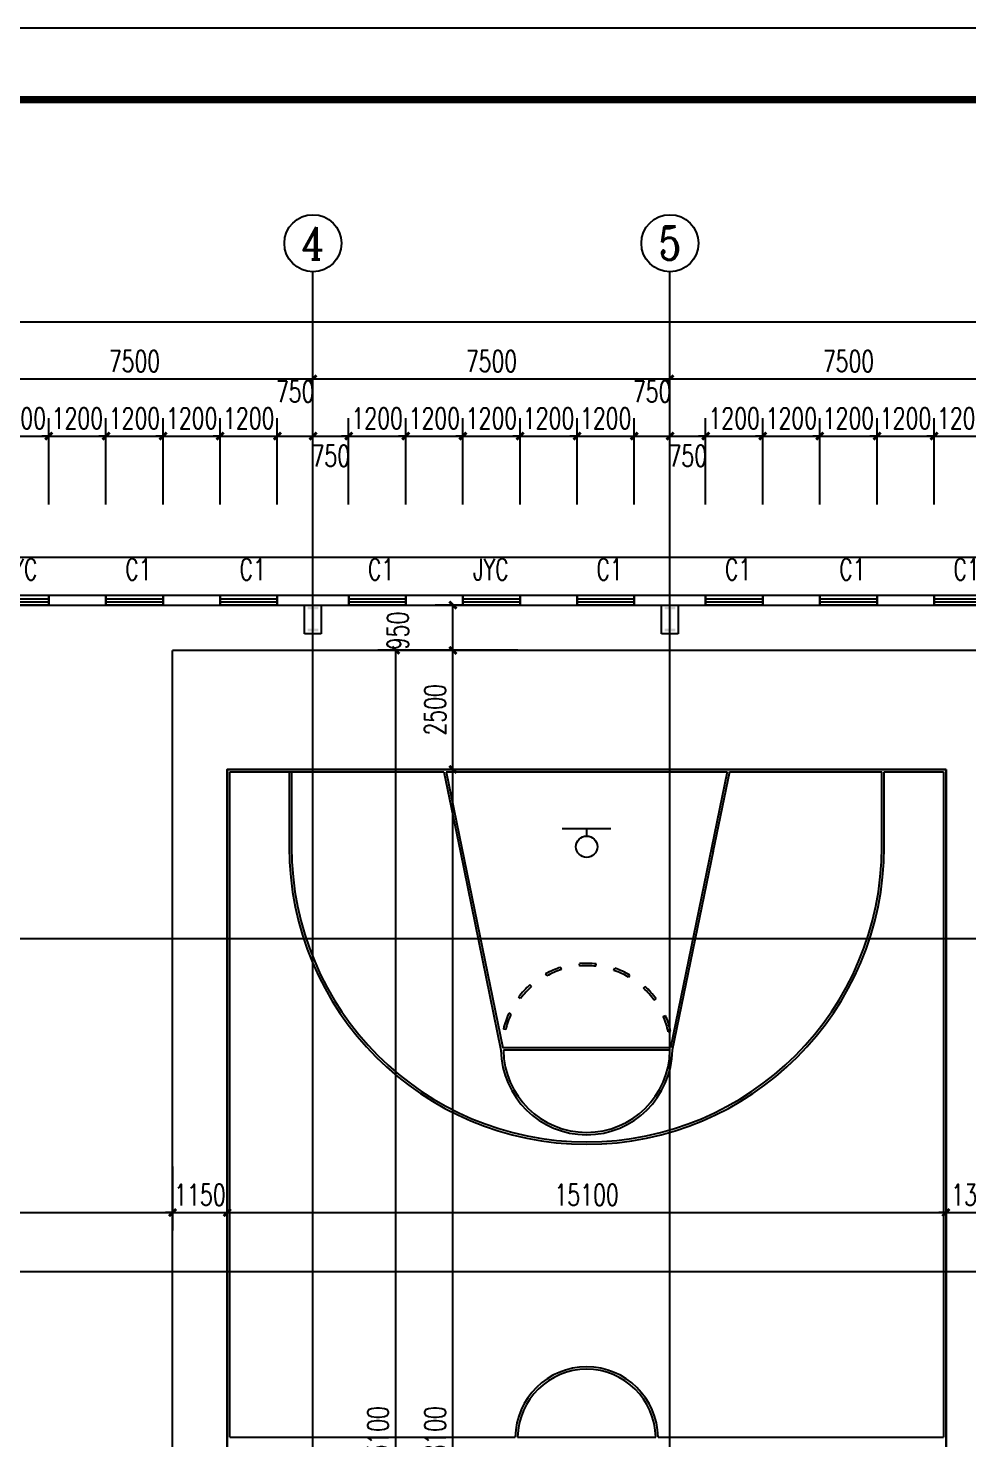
# Model space of a CAD drawing. Extents: x 962303 to 1579583, y -174742 to 224716.
# Drawn here: x 1365241 to 1384980, y 110630 to 140258 of the extents above; entities that cross this region are included whole.
import ezdxf
from ezdxf.enums import TextEntityAlignment as Align

# ---------------------------------------------------------------- set-up
doc = ezdxf.new("R2010")
doc.units = 0
doc.header["$LTSCALE"] = 1000
doc.header["$MEASUREMENT"] = 0
for name, color, linetype in [('AXIS', 3, 'Continuous'), ('AXIS_TEXT', 7, 'Continuous'), ('DOTE', 1, 'Continuous'), ('GROUND', 2, 'Continuous'), ('PUB_DIM', 3, 'Continuous'), ('PUB_TEXT', 7, 'Continuous'), ('PUB_TITLE', 4, 'Continuous'), ('WALL', 5, 'Continuous'), ('WINDOW', 4, 'Continuous'), ('WINDOW_TEXT', 7, 'Continuous')]:
    doc.layers.add(name, color=color, linetype=linetype)
doc.styles.add('_TCH_AXIS', font='COMPLEX', dxfattribs={"bigfont": 'GBCBIG'})
doc.styles.add('_TCH_DIM_T3', font='SIMPLEX', dxfattribs={"width": 0.705882, "bigfont": 'GBCBIG'})
doc.styles.add('_TCH_WINDOW', font='SIMPLEX', dxfattribs={"bigfont": 'GBCBIG'})
doc.styles.add('COMPLEX', font='COMPLEX')
doc.dimstyles.new('_TCH_ARCH&&150', dxfattribs={"dimtxt": 446.25, "dimasz": 150, "dimexe": 375, "dimexo": 450, "dimgap": 150, "dimtad": 1, "dimdec": 0, "dimzin": 0, "dimdsep": 46, "dimtxsty": '_TCH_DIM_T3', "dimblk": 'ARCHTICK', "dimcen": 0.09, "dimclrt": 7, "dimazin": 2, "dimtfac": 1, "dimtdec": 0, "dimtix": 1, "dimtmove": 2, "dimatfit": 3, "dimfxl": 0, "dimtolj": 1, "dimtzin": 0, "dimarcsym": 0})

# ---------------------------------------------------------------- blocks, each defined once
blk = doc.blocks.new('_ArchTick')
at = {"color": 0, "linetype": 'ByBlock', "const_width": 0.4}
blk.add_lwpolyline([(-0.5, -0.5), (0.5, 0.5)], dxfattribs=at)
blk = doc.blocks.new('*D571')
at = {"layer": 'AXIS', "color": 0, "lineweight": -2}
for p, q in [((1364474, 130255), (1364474, 132066)), ((1365674, 130255), (1365674, 132066)), ((1364474, 131691), (1364324, 131691)), ((1364474, 131691), (1365674, 131691)), ((1365674, 131691), (1365824, 131691))]:
    blk.add_line(p, q, dxfattribs=at)
at = {"layer": 'Defpoints', "color": 0}
for p in [(1365674, 131691), (1364474, 129805), (1365674, 129805)]:
    blk.add_point(p, dxfattribs=at)
at = {"layer": 'AXIS', "color": 0, "lineweight": -2, "xscale": 150, "yscale": 150, "zscale": 150}
blk.add_blockref('_ArchTick', (1364474, 131691), dxfattribs=at)
at = {"layer": 'AXIS', "color": 0, "lineweight": -2, "xscale": 150, "yscale": 150, "zscale": 150, "rotation": 180}
blk.add_blockref('_ArchTick', (1365674, 131691), dxfattribs=at)
at = {"layer": 'AXIS', "color": 7, "insert": (1365074, 132064), "char_height": 446.2, "attachment_point": 5, "style": '_TCH_DIM_T3'}
blk.add_mtext('\\A1;1200', dxfattribs=at)
blk = doc.blocks.new('*D572')
at = {"layer": 'AXIS', "color": 0, "lineweight": -2}
for p, q in [((1365674, 130255), (1365674, 132066)), ((1366874, 130255), (1366874, 132066)), ((1365674, 131691), (1365524, 131691)), ((1365674, 131691), (1366874, 131691)), ((1366874, 131691), (1367024, 131691))]:
    blk.add_line(p, q, dxfattribs=at)
at = {"layer": 'Defpoints', "color": 0}
for p in [(1366874, 131691), (1365674, 129805), (1366874, 129805)]:
    blk.add_point(p, dxfattribs=at)
at = {"layer": 'AXIS', "color": 0, "lineweight": -2, "xscale": 150, "yscale": 150, "zscale": 150}
blk.add_blockref('_ArchTick', (1365674, 131691), dxfattribs=at)
at = {"layer": 'AXIS', "color": 0, "lineweight": -2, "xscale": 150, "yscale": 150, "zscale": 150, "rotation": 180}
blk.add_blockref('_ArchTick', (1366874, 131691), dxfattribs=at)
at = {"layer": 'AXIS', "color": 7, "insert": (1366274, 132064), "char_height": 446.2, "attachment_point": 5, "style": '_TCH_DIM_T3'}
blk.add_mtext('\\A1;1200', dxfattribs=at)
blk = doc.blocks.new('*D573')
at = {"layer": 'AXIS', "color": 0, "lineweight": -2}
for p, q in [((1366874, 130255), (1366874, 132066)), ((1368074, 130255), (1368074, 132066)), ((1366874, 131691), (1366724, 131691)), ((1366874, 131691), (1368074, 131691)), ((1368074, 131691), (1368224, 131691))]:
    blk.add_line(p, q, dxfattribs=at)
at = {"layer": 'Defpoints', "color": 0}
for p in [(1368074, 131691), (1366874, 129805), (1368074, 129805)]:
    blk.add_point(p, dxfattribs=at)
at = {"layer": 'AXIS', "color": 0, "lineweight": -2, "xscale": 150, "yscale": 150, "zscale": 150}
blk.add_blockref('_ArchTick', (1366874, 131691), dxfattribs=at)
at = {"layer": 'AXIS', "color": 0, "lineweight": -2, "xscale": 150, "yscale": 150, "zscale": 150, "rotation": 180}
blk.add_blockref('_ArchTick', (1368074, 131691), dxfattribs=at)
at = {"layer": 'AXIS', "color": 7, "insert": (1367474, 132064), "char_height": 446.2, "attachment_point": 5, "style": '_TCH_DIM_T3'}
blk.add_mtext('\\A1;1200', dxfattribs=at)
blk = doc.blocks.new('*D574')
at = {"layer": 'AXIS', "color": 0, "lineweight": -2}
for p, q in [((1368074, 130255), (1368074, 132066)), ((1369274, 130255), (1369274, 132066)), ((1368074, 131691), (1367924, 131691)), ((1368074, 131691), (1369274, 131691)), ((1369274, 131691), (1369424, 131691))]:
    blk.add_line(p, q, dxfattribs=at)
at = {"layer": 'Defpoints', "color": 0}
for p in [(1369274, 131691), (1368074, 129805), (1369274, 129805)]:
    blk.add_point(p, dxfattribs=at)
at = {"layer": 'AXIS', "color": 0, "lineweight": -2, "xscale": 150, "yscale": 150, "zscale": 150}
blk.add_blockref('_ArchTick', (1368074, 131691), dxfattribs=at)
at = {"layer": 'AXIS', "color": 0, "lineweight": -2, "xscale": 150, "yscale": 150, "zscale": 150, "rotation": 180}
blk.add_blockref('_ArchTick', (1369274, 131691), dxfattribs=at)
at = {"layer": 'AXIS', "color": 7, "insert": (1368674, 132064), "char_height": 446.2, "attachment_point": 5, "style": '_TCH_DIM_T3'}
blk.add_mtext('\\A1;1200', dxfattribs=at)
blk = doc.blocks.new('*D575')
at = {"layer": 'AXIS', "color": 0, "lineweight": -2}
for p, q in [((1369274, 130255), (1369274, 132066)), ((1370474, 130255), (1370474, 132066)), ((1369274, 131691), (1369124, 131691)), ((1369274, 131691), (1370474, 131691)), ((1370474, 131691), (1370624, 131691))]:
    blk.add_line(p, q, dxfattribs=at)
at = {"layer": 'Defpoints', "color": 0}
for p in [(1370474, 131691), (1369274, 129805), (1370474, 129805)]:
    blk.add_point(p, dxfattribs=at)
at = {"layer": 'AXIS', "color": 0, "lineweight": -2, "xscale": 150, "yscale": 150, "zscale": 150}
blk.add_blockref('_ArchTick', (1369274, 131691), dxfattribs=at)
at = {"layer": 'AXIS', "color": 0, "lineweight": -2, "xscale": 150, "yscale": 150, "zscale": 150, "rotation": 180}
blk.add_blockref('_ArchTick', (1370474, 131691), dxfattribs=at)
at = {"layer": 'AXIS', "color": 7, "insert": (1369874, 132064), "char_height": 446.2, "attachment_point": 5, "style": '_TCH_DIM_T3'}
blk.add_mtext('\\A1;1200', dxfattribs=at)
blk = doc.blocks.new('*D576')
at = {"layer": 'AXIS', "color": 0, "lineweight": -2}
for p, q in [((1370474, 130255), (1370474, 132066)), ((1371223, 130255), (1371223, 132066)), ((1370474, 131691), (1371223, 131691))]:
    blk.add_line(p, q, dxfattribs=at)
at = {"layer": 'Defpoints', "color": 0}
for p in [(1371223, 131691), (1370474, 129805), (1371223, 129805)]:
    blk.add_point(p, dxfattribs=at)
at = {"layer": 'AXIS', "color": 0, "lineweight": -2, "xscale": 150, "yscale": 150, "zscale": 150, "rotation": 180}
blk.add_blockref('_ArchTick', (1370474, 131691), dxfattribs=at)
at = {"layer": 'AXIS', "color": 0, "lineweight": -2, "xscale": 150, "yscale": 150, "zscale": 150}
blk.add_blockref('_ArchTick', (1371223, 131691), dxfattribs=at)
at = {"layer": 'AXIS', "color": 7, "insert": (1370848, 132628), "char_height": 446.2, "attachment_point": 5, "style": '_TCH_DIM_T3'}
blk.add_mtext('\\A1;750', dxfattribs=at)
blk = doc.blocks.new('*D577')
at = {"layer": 'AXIS', "color": 0, "lineweight": -2}
for p, q in [((1371223, 130255), (1371223, 132066)), ((1371973, 130255), (1371973, 132066)), ((1371223, 131691), (1371973, 131691))]:
    blk.add_line(p, q, dxfattribs=at)
at = {"layer": 'Defpoints', "color": 0}
for p in [(1371973, 131691), (1371223, 129805), (1371973, 129805)]:
    blk.add_point(p, dxfattribs=at)
at = {"layer": 'AXIS', "color": 0, "lineweight": -2, "xscale": 150, "yscale": 150, "zscale": 150, "rotation": 180}
blk.add_blockref('_ArchTick', (1371223, 131691), dxfattribs=at)
at = {"layer": 'AXIS', "color": 0, "lineweight": -2, "xscale": 150, "yscale": 150, "zscale": 150}
blk.add_blockref('_ArchTick', (1371973, 131691), dxfattribs=at)
at = {"layer": 'AXIS', "color": 7, "insert": (1371598, 131278), "char_height": 446.2, "attachment_point": 5, "style": '_TCH_DIM_T3'}
blk.add_mtext('\\A1;750', dxfattribs=at)
blk = doc.blocks.new('*D578')
at = {"layer": 'AXIS', "color": 0, "lineweight": -2}
for p, q in [((1371973, 130255), (1371973, 132066)), ((1373173, 130255), (1373173, 132066)), ((1371973, 131691), (1371823, 131691)), ((1371973, 131691), (1373173, 131691)), ((1373173, 131691), (1373323, 131691))]:
    blk.add_line(p, q, dxfattribs=at)
at = {"layer": 'Defpoints', "color": 0}
for p in [(1373173, 131691), (1371973, 129805), (1373173, 129805)]:
    blk.add_point(p, dxfattribs=at)
at = {"layer": 'AXIS', "color": 0, "lineweight": -2, "xscale": 150, "yscale": 150, "zscale": 150}
blk.add_blockref('_ArchTick', (1371973, 131691), dxfattribs=at)
at = {"layer": 'AXIS', "color": 0, "lineweight": -2, "xscale": 150, "yscale": 150, "zscale": 150, "rotation": 180}
blk.add_blockref('_ArchTick', (1373173, 131691), dxfattribs=at)
at = {"layer": 'AXIS', "color": 7, "insert": (1372573, 132064), "char_height": 446.2, "attachment_point": 5, "style": '_TCH_DIM_T3'}
blk.add_mtext('\\A1;1200', dxfattribs=at)
blk = doc.blocks.new('*D579')
at = {"layer": 'AXIS', "color": 0, "lineweight": -2}
for p, q in [((1373173, 130255), (1373173, 132066)), ((1374373, 130255), (1374373, 132066)), ((1373173, 131691), (1373023, 131691)), ((1373173, 131691), (1374373, 131691)), ((1374373, 131691), (1374523, 131691))]:
    blk.add_line(p, q, dxfattribs=at)
at = {"layer": 'Defpoints', "color": 0}
for p in [(1374373, 131691), (1373173, 129805), (1374373, 129805)]:
    blk.add_point(p, dxfattribs=at)
at = {"layer": 'AXIS', "color": 0, "lineweight": -2, "xscale": 150, "yscale": 150, "zscale": 150}
blk.add_blockref('_ArchTick', (1373173, 131691), dxfattribs=at)
at = {"layer": 'AXIS', "color": 0, "lineweight": -2, "xscale": 150, "yscale": 150, "zscale": 150, "rotation": 180}
blk.add_blockref('_ArchTick', (1374373, 131691), dxfattribs=at)
at = {"layer": 'AXIS', "color": 7, "insert": (1373773, 132064), "char_height": 446.2, "attachment_point": 5, "style": '_TCH_DIM_T3'}
blk.add_mtext('\\A1;1200', dxfattribs=at)
blk = doc.blocks.new('*D580')
at = {"layer": 'AXIS', "color": 0, "lineweight": -2}
for p, q in [((1374373, 130255), (1374373, 132066)), ((1375573, 130255), (1375573, 132066)), ((1374373, 131691), (1374223, 131691)), ((1374373, 131691), (1375573, 131691)), ((1375573, 131691), (1375723, 131691))]:
    blk.add_line(p, q, dxfattribs=at)
at = {"layer": 'Defpoints', "color": 0}
for p in [(1375573, 131691), (1374373, 129805), (1375573, 129805)]:
    blk.add_point(p, dxfattribs=at)
at = {"layer": 'AXIS', "color": 0, "lineweight": -2, "xscale": 150, "yscale": 150, "zscale": 150}
blk.add_blockref('_ArchTick', (1374373, 131691), dxfattribs=at)
at = {"layer": 'AXIS', "color": 0, "lineweight": -2, "xscale": 150, "yscale": 150, "zscale": 150, "rotation": 180}
blk.add_blockref('_ArchTick', (1375573, 131691), dxfattribs=at)
at = {"layer": 'AXIS', "color": 7, "insert": (1374973, 132064), "char_height": 446.2, "attachment_point": 5, "style": '_TCH_DIM_T3'}
blk.add_mtext('\\A1;1200', dxfattribs=at)
blk = doc.blocks.new('*D581')
at = {"layer": 'AXIS', "color": 0, "lineweight": -2}
for p, q in [((1375573, 130255), (1375573, 132066)), ((1376773, 130255), (1376773, 132066)), ((1375573, 131691), (1375423, 131691)), ((1375573, 131691), (1376773, 131691)), ((1376773, 131691), (1376923, 131691))]:
    blk.add_line(p, q, dxfattribs=at)
at = {"layer": 'Defpoints', "color": 0}
for p in [(1376773, 131691), (1375573, 129805), (1376773, 129805)]:
    blk.add_point(p, dxfattribs=at)
at = {"layer": 'AXIS', "color": 0, "lineweight": -2, "xscale": 150, "yscale": 150, "zscale": 150}
blk.add_blockref('_ArchTick', (1375573, 131691), dxfattribs=at)
at = {"layer": 'AXIS', "color": 0, "lineweight": -2, "xscale": 150, "yscale": 150, "zscale": 150, "rotation": 180}
blk.add_blockref('_ArchTick', (1376773, 131691), dxfattribs=at)
at = {"layer": 'AXIS', "color": 7, "insert": (1376173, 132064), "char_height": 446.2, "attachment_point": 5, "style": '_TCH_DIM_T3'}
blk.add_mtext('\\A1;1200', dxfattribs=at)
blk = doc.blocks.new('*D582')
at = {"layer": 'AXIS', "color": 0, "lineweight": -2}
for p, q in [((1376773, 130255), (1376773, 132066)), ((1377973, 130255), (1377973, 132066)), ((1376773, 131691), (1376623, 131691)), ((1376773, 131691), (1377973, 131691)), ((1377973, 131691), (1378123, 131691))]:
    blk.add_line(p, q, dxfattribs=at)
at = {"layer": 'Defpoints', "color": 0}
for p in [(1377973, 131691), (1376773, 129805), (1377973, 129805)]:
    blk.add_point(p, dxfattribs=at)
at = {"layer": 'AXIS', "color": 0, "lineweight": -2, "xscale": 150, "yscale": 150, "zscale": 150}
blk.add_blockref('_ArchTick', (1376773, 131691), dxfattribs=at)
at = {"layer": 'AXIS', "color": 0, "lineweight": -2, "xscale": 150, "yscale": 150, "zscale": 150, "rotation": 180}
blk.add_blockref('_ArchTick', (1377973, 131691), dxfattribs=at)
at = {"layer": 'AXIS', "color": 7, "insert": (1377373, 132064), "char_height": 446.2, "attachment_point": 5, "style": '_TCH_DIM_T3'}
blk.add_mtext('\\A1;1200', dxfattribs=at)
blk = doc.blocks.new('*D583')
at = {"layer": 'AXIS', "color": 0, "lineweight": -2}
for p, q in [((1377973, 130255), (1377973, 132066)), ((1378723, 130255), (1378723, 132066)), ((1377973, 131691), (1378723, 131691))]:
    blk.add_line(p, q, dxfattribs=at)
at = {"layer": 'Defpoints', "color": 0}
for p in [(1378723, 131691), (1377973, 129805), (1378723, 129805)]:
    blk.add_point(p, dxfattribs=at)
at = {"layer": 'AXIS', "color": 0, "lineweight": -2, "xscale": 150, "yscale": 150, "zscale": 150, "rotation": 180}
blk.add_blockref('_ArchTick', (1377973, 131691), dxfattribs=at)
at = {"layer": 'AXIS', "color": 0, "lineweight": -2, "xscale": 150, "yscale": 150, "zscale": 150}
blk.add_blockref('_ArchTick', (1378723, 131691), dxfattribs=at)
at = {"layer": 'AXIS', "color": 7, "insert": (1378348, 132628), "char_height": 446.2, "attachment_point": 5, "style": '_TCH_DIM_T3'}
blk.add_mtext('\\A1;750', dxfattribs=at)
blk = doc.blocks.new('*D584')
at = {"layer": 'AXIS', "color": 0, "lineweight": -2}
for p, q in [((1378723, 130255), (1378723, 132066)), ((1379473, 130255), (1379473, 132066)), ((1378723, 131691), (1379473, 131691))]:
    blk.add_line(p, q, dxfattribs=at)
at = {"layer": 'Defpoints', "color": 0}
for p in [(1379473, 131691), (1378723, 129805), (1379473, 129805)]:
    blk.add_point(p, dxfattribs=at)
at = {"layer": 'AXIS', "color": 0, "lineweight": -2, "xscale": 150, "yscale": 150, "zscale": 150, "rotation": 180}
blk.add_blockref('_ArchTick', (1378723, 131691), dxfattribs=at)
at = {"layer": 'AXIS', "color": 0, "lineweight": -2, "xscale": 150, "yscale": 150, "zscale": 150}
blk.add_blockref('_ArchTick', (1379473, 131691), dxfattribs=at)
at = {"layer": 'AXIS', "color": 7, "insert": (1379098, 131278), "char_height": 446.2, "attachment_point": 5, "style": '_TCH_DIM_T3'}
blk.add_mtext('\\A1;750', dxfattribs=at)
blk = doc.blocks.new('*D585')
at = {"layer": 'AXIS', "color": 0, "lineweight": -2}
for p, q in [((1379473, 130255), (1379473, 132066)), ((1380673, 130255), (1380673, 132066)), ((1379473, 131691), (1379323, 131691)), ((1379473, 131691), (1380673, 131691)), ((1380673, 131691), (1380823, 131691))]:
    blk.add_line(p, q, dxfattribs=at)
at = {"layer": 'Defpoints', "color": 0}
for p in [(1380673, 131691), (1379473, 129805), (1380673, 129805)]:
    blk.add_point(p, dxfattribs=at)
at = {"layer": 'AXIS', "color": 0, "lineweight": -2, "xscale": 150, "yscale": 150, "zscale": 150}
blk.add_blockref('_ArchTick', (1379473, 131691), dxfattribs=at)
at = {"layer": 'AXIS', "color": 0, "lineweight": -2, "xscale": 150, "yscale": 150, "zscale": 150, "rotation": 180}
blk.add_blockref('_ArchTick', (1380673, 131691), dxfattribs=at)
at = {"layer": 'AXIS', "color": 7, "insert": (1380073, 132064), "char_height": 446.2, "attachment_point": 5, "style": '_TCH_DIM_T3'}
blk.add_mtext('\\A1;1200', dxfattribs=at)
blk = doc.blocks.new('*D586')
at = {"layer": 'AXIS', "color": 0, "lineweight": -2}
for p, q in [((1380673, 130255), (1380673, 132066)), ((1381873, 130255), (1381873, 132066)), ((1380673, 131691), (1380523, 131691)), ((1380673, 131691), (1381873, 131691)), ((1381873, 131691), (1382023, 131691))]:
    blk.add_line(p, q, dxfattribs=at)
at = {"layer": 'Defpoints', "color": 0}
for p in [(1381873, 131691), (1380673, 129805), (1381873, 129805)]:
    blk.add_point(p, dxfattribs=at)
at = {"layer": 'AXIS', "color": 0, "lineweight": -2, "xscale": 150, "yscale": 150, "zscale": 150}
blk.add_blockref('_ArchTick', (1380673, 131691), dxfattribs=at)
at = {"layer": 'AXIS', "color": 0, "lineweight": -2, "xscale": 150, "yscale": 150, "zscale": 150, "rotation": 180}
blk.add_blockref('_ArchTick', (1381873, 131691), dxfattribs=at)
at = {"layer": 'AXIS', "color": 7, "insert": (1381273, 132064), "char_height": 446.2, "attachment_point": 5, "style": '_TCH_DIM_T3'}
blk.add_mtext('\\A1;1200', dxfattribs=at)
blk = doc.blocks.new('*D587')
at = {"layer": 'AXIS', "color": 0, "lineweight": -2}
for p, q in [((1381873, 130255), (1381873, 132066)), ((1383073, 130255), (1383073, 132066)), ((1381873, 131691), (1381723, 131691)), ((1381873, 131691), (1383073, 131691)), ((1383073, 131691), (1383223, 131691))]:
    blk.add_line(p, q, dxfattribs=at)
at = {"layer": 'Defpoints', "color": 0}
for p in [(1383073, 131691), (1381873, 129805), (1383073, 129805)]:
    blk.add_point(p, dxfattribs=at)
at = {"layer": 'AXIS', "color": 0, "lineweight": -2, "xscale": 150, "yscale": 150, "zscale": 150}
blk.add_blockref('_ArchTick', (1381873, 131691), dxfattribs=at)
at = {"layer": 'AXIS', "color": 0, "lineweight": -2, "xscale": 150, "yscale": 150, "zscale": 150, "rotation": 180}
blk.add_blockref('_ArchTick', (1383073, 131691), dxfattribs=at)
at = {"layer": 'AXIS', "color": 7, "insert": (1382473, 132064), "char_height": 446.2, "attachment_point": 5, "style": '_TCH_DIM_T3'}
blk.add_mtext('\\A1;1200', dxfattribs=at)
blk = doc.blocks.new('*D588')
at = {"layer": 'AXIS', "color": 0, "lineweight": -2}
for p, q in [((1383073, 130255), (1383073, 132066)), ((1384273, 130255), (1384273, 132066)), ((1383073, 131691), (1382923, 131691)), ((1383073, 131691), (1384273, 131691)), ((1384273, 131691), (1384423, 131691))]:
    blk.add_line(p, q, dxfattribs=at)
at = {"layer": 'Defpoints', "color": 0}
for p in [(1384273, 131691), (1383073, 129805), (1384273, 129805)]:
    blk.add_point(p, dxfattribs=at)
at = {"layer": 'AXIS', "color": 0, "lineweight": -2, "xscale": 150, "yscale": 150, "zscale": 150}
blk.add_blockref('_ArchTick', (1383073, 131691), dxfattribs=at)
at = {"layer": 'AXIS', "color": 0, "lineweight": -2, "xscale": 150, "yscale": 150, "zscale": 150, "rotation": 180}
blk.add_blockref('_ArchTick', (1384273, 131691), dxfattribs=at)
at = {"layer": 'AXIS', "color": 7, "insert": (1383673, 132064), "char_height": 446.2, "attachment_point": 5, "style": '_TCH_DIM_T3'}
blk.add_mtext('\\A1;1200', dxfattribs=at)
blk = doc.blocks.new('*D589')
at = {"layer": 'AXIS', "color": 0, "lineweight": -2}
for p, q in [((1384273, 130255), (1384273, 132066)), ((1385473, 130255), (1385473, 132066)), ((1384273, 131691), (1384123, 131691)), ((1384273, 131691), (1385473, 131691)), ((1385473, 131691), (1385623, 131691))]:
    blk.add_line(p, q, dxfattribs=at)
at = {"layer": 'Defpoints', "color": 0}
for p in [(1385473, 131691), (1384273, 129805), (1385473, 129805)]:
    blk.add_point(p, dxfattribs=at)
at = {"layer": 'AXIS', "color": 0, "lineweight": -2, "xscale": 150, "yscale": 150, "zscale": 150}
blk.add_blockref('_ArchTick', (1384273, 131691), dxfattribs=at)
at = {"layer": 'AXIS', "color": 0, "lineweight": -2, "xscale": 150, "yscale": 150, "zscale": 150, "rotation": 180}
blk.add_blockref('_ArchTick', (1385473, 131691), dxfattribs=at)
at = {"layer": 'AXIS', "color": 7, "insert": (1384873, 132064), "char_height": 446.2, "attachment_point": 5, "style": '_TCH_DIM_T3'}
blk.add_mtext('\\A1;1200', dxfattribs=at)
blk = doc.blocks.new('*D799')
at = {"layer": 'Defpoints', "color": 0}
for p in [(1384523, 116799), (1385823, 116799), (1385823, 115381)]:
    blk.add_point(p, dxfattribs=at)
at = {"layer": 'PUB_DIM', "color": 0, "lineweight": -2}
for p, q in [((1384523, 116349), (1384523, 115006)), ((1385823, 116349), (1385823, 115006)), ((1384523, 115381), (1384373, 115381)), ((1384523, 115381), (1385823, 115381)), ((1385823, 115381), (1385973, 115381))]:
    blk.add_line(p, q, dxfattribs=at)
at = {"layer": 'PUB_DIM', "color": 0, "lineweight": -2, "xscale": 150, "yscale": 150, "zscale": 150}
blk.add_blockref('_ArchTick', (1384523, 115381), dxfattribs=at)
at = {"layer": 'PUB_DIM', "color": 0, "lineweight": -2, "xscale": 150, "yscale": 150, "zscale": 150, "rotation": 180}
blk.add_blockref('_ArchTick', (1385823, 115381), dxfattribs=at)
at = {"layer": 'PUB_DIM', "color": 7, "insert": (1385173, 115754), "char_height": 446.2, "attachment_point": 5, "style": '_TCH_DIM_T3'}
blk.add_mtext('\\A1;1300', dxfattribs=at)
blk = doc.blocks.new('*D800')
at = {"layer": 'Defpoints', "color": 0}
for p in [(1369423, 116799), (1384523, 116799), (1384523, 115381)]:
    blk.add_point(p, dxfattribs=at)
at = {"layer": 'PUB_DIM', "color": 0, "lineweight": -2}
for p, q in [((1369423, 116349), (1369423, 115006)), ((1384523, 116349), (1384523, 115006)), ((1369423, 115381), (1384523, 115381))]:
    blk.add_line(p, q, dxfattribs=at)
at = {"layer": 'PUB_DIM', "color": 0, "lineweight": -2, "xscale": 150, "yscale": 150, "zscale": 150, "rotation": 180}
blk.add_blockref('_ArchTick', (1369423, 115381), dxfattribs=at)
at = {"layer": 'PUB_DIM', "color": 0, "lineweight": -2, "xscale": 150, "yscale": 150, "zscale": 150}
blk.add_blockref('_ArchTick', (1384523, 115381), dxfattribs=at)
at = {"layer": 'PUB_DIM', "color": 7, "insert": (1376973, 115754), "char_height": 446.2, "attachment_point": 5, "style": '_TCH_DIM_T3'}
blk.add_mtext('\\A1;15100', dxfattribs=at)
blk = doc.blocks.new('*D801')
at = {"layer": 'Defpoints', "color": 0}
for p in [(1368273, 116799), (1369423, 116799), (1369423, 115381)]:
    blk.add_point(p, dxfattribs=at)
at = {"layer": 'PUB_DIM', "color": 0, "lineweight": -2}
for p, q in [((1368273, 116349), (1368273, 115006)), ((1369423, 116349), (1369423, 115006)), ((1368273, 115381), (1368123, 115381)), ((1368273, 115381), (1369423, 115381)), ((1369423, 115381), (1369573, 115381))]:
    blk.add_line(p, q, dxfattribs=at)
at = {"layer": 'PUB_DIM', "color": 0, "lineweight": -2, "xscale": 150, "yscale": 150, "zscale": 150}
blk.add_blockref('_ArchTick', (1368273, 115381), dxfattribs=at)
at = {"layer": 'PUB_DIM', "color": 0, "lineweight": -2, "xscale": 150, "yscale": 150, "zscale": 150, "rotation": 180}
blk.add_blockref('_ArchTick', (1369423, 115381), dxfattribs=at)
at = {"layer": 'PUB_DIM', "color": 7, "insert": (1368848, 115754), "char_height": 446.2, "attachment_point": 5, "style": '_TCH_DIM_T3'}
blk.add_mtext('\\A1;1150', dxfattribs=at)
blk = doc.blocks.new('*D802')
at = {"layer": 'Defpoints', "color": 0}
for p in [(1356223, 116799), (1368273, 116799), (1368273, 115381)]:
    blk.add_point(p, dxfattribs=at)
at = {"layer": 'PUB_DIM', "color": 0, "lineweight": -2}
for p, q in [((1356223, 116349), (1356223, 115006)), ((1368273, 116349), (1368273, 115006)), ((1356223, 115381), (1368273, 115381))]:
    blk.add_line(p, q, dxfattribs=at)
at = {"layer": 'PUB_DIM', "color": 0, "lineweight": -2, "xscale": 150, "yscale": 150, "zscale": 150, "rotation": 180}
blk.add_blockref('_ArchTick', (1356223, 115381), dxfattribs=at)
at = {"layer": 'PUB_DIM', "color": 0, "lineweight": -2, "xscale": 150, "yscale": 150, "zscale": 150}
blk.add_blockref('_ArchTick', (1368273, 115381), dxfattribs=at)
at = {"layer": 'PUB_DIM', "color": 7, "insert": (1362248, 115754), "char_height": 446.2, "attachment_point": 5, "style": '_TCH_DIM_T3'}
blk.add_mtext('\\A1;12050', dxfattribs=at)
blk = doc.blocks.new('*D903')
at = {"layer": 'Defpoints', "color": 0}
for p in [(1372963, 127191), (1375977, 127191), (1375977, 94091)]:
    blk.add_point(p, dxfattribs=at)
at = {"layer": 'PUB_DIM', "color": 0, "lineweight": -2}
for p, q in [((1375527, 127191), (1372588, 127191)), ((1372963, 94091), (1372963, 127191)), ((1375527, 94091), (1372588, 94091))]:
    blk.add_line(p, q, dxfattribs=at)
at = {"layer": 'PUB_DIM', "color": 0, "lineweight": -2, "xscale": 150, "yscale": 150, "zscale": 150}
for p, rotation in [((1372963, 127191), 90), ((1372963, 94091), 270)]:
    blk.add_blockref('_ArchTick', p, dxfattribs=dict(at, rotation=rotation))
at = {"layer": 'PUB_DIM', "color": 7, "insert": (1372590, 110641), "char_height": 446.2, "attachment_point": 5, "rotation": 90, "style": '_TCH_DIM_T3'}
blk.add_mtext('\\A1;33100', dxfattribs=at)
blk = doc.blocks.new('*D906')
at = {"layer": 'Defpoints', "color": 0}
for p in [(1374163, 124691), (1375977, 124691), (1375977, 96591)]:
    blk.add_point(p, dxfattribs=at)
at = {"layer": 'PUB_DIM', "color": 0, "lineweight": -2}
for p, q in [((1375527, 124691), (1373788, 124691)), ((1374163, 96591), (1374163, 124691)), ((1375527, 96591), (1373788, 96591))]:
    blk.add_line(p, q, dxfattribs=at)
at = {"layer": 'PUB_DIM', "color": 0, "lineweight": -2, "xscale": 150, "yscale": 150, "zscale": 150}
for p, rotation in [((1374163, 124691), 90), ((1374163, 96591), 270)]:
    blk.add_blockref('_ArchTick', p, dxfattribs=dict(at, rotation=rotation))
at = {"layer": 'PUB_DIM', "color": 7, "insert": (1373790, 110641), "char_height": 446.2, "attachment_point": 5, "rotation": 90, "style": '_TCH_DIM_T3'}
blk.add_mtext('\\A1;28100', dxfattribs=at)
blk = doc.blocks.new('*D907')
at = {"layer": 'Defpoints', "color": 0}
for p in [(1374163, 127191), (1375977, 127191), (1375977, 124691)]:
    blk.add_point(p, dxfattribs=at)
at = {"layer": 'PUB_DIM', "color": 0, "lineweight": -2}
for p, q in [((1375527, 127191), (1373788, 127191)), ((1374163, 124691), (1374163, 127191)), ((1375527, 124691), (1373788, 124691))]:
    blk.add_line(p, q, dxfattribs=at)
at = {"layer": 'PUB_DIM', "color": 0, "lineweight": -2, "xscale": 150, "yscale": 150, "zscale": 150}
for p, rotation in [((1374163, 127191), 90), ((1374163, 124691), 270)]:
    blk.add_blockref('_ArchTick', p, dxfattribs=dict(at, rotation=rotation))
at = {"layer": 'PUB_DIM', "color": 7, "insert": (1373790, 125941), "char_height": 446.2, "attachment_point": 5, "rotation": 90, "style": '_TCH_DIM_T3'}
blk.add_mtext('\\A1;2500', dxfattribs=at)
blk = doc.blocks.new('*D908')
at = {"layer": 'Defpoints', "color": 0}
for p in [(1374163, 128141), (1375977, 128141), (1375977, 127191)]:
    blk.add_point(p, dxfattribs=at)
at = {"layer": 'PUB_DIM', "color": 0, "lineweight": -2}
for p, q in [((1375527, 128141), (1373788, 128141)), ((1374163, 127191), (1374163, 128141)), ((1375527, 127191), (1373788, 127191))]:
    blk.add_line(p, q, dxfattribs=at)
at = {"layer": 'PUB_DIM', "color": 0, "lineweight": -2, "xscale": 150, "yscale": 150, "zscale": 150}
for p, rotation in [((1374163, 128141), 90), ((1374163, 127191), 270)]:
    blk.add_blockref('_ArchTick', p, dxfattribs=dict(at, rotation=rotation))
at = {"layer": 'PUB_DIM', "color": 7, "insert": (1373008, 127600), "char_height": 446.2, "attachment_point": 5, "rotation": 90, "style": '_TCH_DIM_T3'}
blk.add_mtext('\\A1;950', dxfattribs=at)
blk = doc.blocks.new('*D911')
at = {"layer": 'AXIS', "color": 0, "lineweight": -2}
for p, q in [((1363723, 129591), (1363723, 133266)), ((1371223, 129591), (1371223, 133266)), ((1363723, 132891), (1371223, 132891))]:
    blk.add_line(p, q, dxfattribs=at)
at = {"layer": 'Defpoints', "color": 0}
for p in [(1371223, 132891), (1363723, 129141), (1371223, 129141)]:
    blk.add_point(p, dxfattribs=at)
at = {"layer": 'AXIS', "color": 0, "lineweight": -2, "xscale": 150, "yscale": 150, "zscale": 150, "rotation": 180}
blk.add_blockref('_ArchTick', (1363723, 132891), dxfattribs=at)
at = {"layer": 'AXIS', "color": 0, "lineweight": -2, "xscale": 150, "yscale": 150, "zscale": 150}
blk.add_blockref('_ArchTick', (1371223, 132891), dxfattribs=at)
at = {"layer": 'AXIS', "color": 7, "insert": (1367473, 133264), "char_height": 446.2, "attachment_point": 5, "style": '_TCH_DIM_T3'}
blk.add_mtext('\\A1;7500', dxfattribs=at)
blk = doc.blocks.new('*D912')
at = {"layer": 'AXIS', "color": 0, "lineweight": -2}
for p, q in [((1371223, 129591), (1371223, 133266)), ((1378723, 129591), (1378723, 133266)), ((1371223, 132891), (1378723, 132891))]:
    blk.add_line(p, q, dxfattribs=at)
at = {"layer": 'Defpoints', "color": 0}
for p in [(1378723, 132891), (1371223, 129141), (1378723, 129141)]:
    blk.add_point(p, dxfattribs=at)
at = {"layer": 'AXIS', "color": 0, "lineweight": -2, "xscale": 150, "yscale": 150, "zscale": 150, "rotation": 180}
blk.add_blockref('_ArchTick', (1371223, 132891), dxfattribs=at)
at = {"layer": 'AXIS', "color": 0, "lineweight": -2, "xscale": 150, "yscale": 150, "zscale": 150}
blk.add_blockref('_ArchTick', (1378723, 132891), dxfattribs=at)
at = {"layer": 'AXIS', "color": 7, "insert": (1374973, 133264), "char_height": 446.2, "attachment_point": 5, "style": '_TCH_DIM_T3'}
blk.add_mtext('\\A1;7500', dxfattribs=at)
blk = doc.blocks.new('*D913')
at = {"layer": 'AXIS', "color": 0, "lineweight": -2}
for p, q in [((1378723, 129591), (1378723, 133266)), ((1386223, 129591), (1386223, 133266)), ((1378723, 132891), (1386223, 132891))]:
    blk.add_line(p, q, dxfattribs=at)
at = {"layer": 'Defpoints', "color": 0}
for p in [(1386223, 132891), (1378723, 129141), (1386223, 129141)]:
    blk.add_point(p, dxfattribs=at)
at = {"layer": 'AXIS', "color": 0, "lineweight": -2, "xscale": 150, "yscale": 150, "zscale": 150, "rotation": 180}
blk.add_blockref('_ArchTick', (1378723, 132891), dxfattribs=at)
at = {"layer": 'AXIS', "color": 0, "lineweight": -2, "xscale": 150, "yscale": 150, "zscale": 150}
blk.add_blockref('_ArchTick', (1386223, 132891), dxfattribs=at)
at = {"layer": 'AXIS', "color": 7, "insert": (1382473, 133264), "char_height": 446.2, "attachment_point": 5, "style": '_TCH_DIM_T3'}
blk.add_mtext('\\A1;7500', dxfattribs=at)
blk = doc.blocks.new('*D937')
at = {"layer": 'AXIS', "color": 0, "lineweight": -2}
for p, q in [((1348523, 130255), (1348523, 134466)), ((1558923, 130255), (1558923, 134466)), ((1348523, 134091), (1558923, 134091))]:
    blk.add_line(p, q, dxfattribs=at)
at = {"layer": 'Defpoints', "color": 0}
for p in [(1558923, 134091), (1348523, 129805), (1558923, 129805)]:
    blk.add_point(p, dxfattribs=at)
at = {"layer": 'AXIS', "color": 0, "lineweight": -2, "xscale": 150, "yscale": 150, "zscale": 150, "rotation": 180}
blk.add_blockref('_ArchTick', (1348523, 134091), dxfattribs=at)
at = {"layer": 'AXIS', "color": 0, "lineweight": -2, "xscale": 150, "yscale": 150, "zscale": 150}
blk.add_blockref('_ArchTick', (1558923, 134091), dxfattribs=at)
at = {"layer": 'AXIS', "color": 7, "insert": (1453723, 134464), "char_height": 446.2, "attachment_point": 5, "style": '_TCH_DIM_T3'}
blk.add_mtext('\\A1;210400', dxfattribs=at)
blk = doc.blocks.new('_AXISO')
blk.add_circle((0, 0), 0.5)
at = {"layer": 'AXIS_TEXT', "style": 'COMPLEX', "width": 1.041667}
blk.add_attdef('A', text='', height=0.56, dxfattribs=at).set_placement((-0.25, -0.28), (0.25, -0.28), align=Align.FIT)
blk = doc.blocks.new('$WINLIB2D$00000001')
at = {"color": 0}
for points in [[(-0.5, 0.5), (-0.5, -0.5)], [(-0.5, 0.5), (0.5, 0.5)], [(0.5, -0.5), (0.5, 0.5)], [(0.5, 0.167), (-0.5, 0.167)], [(0.5, -0.167), (-0.5, -0.167)], [(-0.5, -0.5), (0.5, -0.5)]]:
    blk.add_lwpolyline(points, dxfattribs=at)

msp = doc.modelspace()

# ---------------------------------------------------------------- hatches: boundary and pattern name
h = msp.add_hatch(color=2)
h.paths.add_polyline_path([(1371197.7, 128051.2), (1371253.7, 128051.2), (1371253.7, 127643.2), (1371197.7, 127643.2)])
h.paths.add_polyline_path([(1371113.7, 127643.2), (1371337.7, 127643.2), (1371337.7, 127587.2), (1371113.7, 127587.2)])
h.paths.add_polyline_path([(1371113.7, 128107.2), (1371337.7, 128107.2), (1371337.7, 128051.2), (1371113.7, 128051.2)])
h = msp.add_hatch(color=2)
h.paths.add_polyline_path([(1378697.7, 128051.2), (1378753.7, 128051.2), (1378753.7, 127643.2), (1378697.7, 127643.2)])
h.paths.add_polyline_path([(1378613.7, 127643.2), (1378837.7, 127643.2), (1378837.7, 127587.2), (1378613.7, 127587.2)])
h.paths.add_polyline_path([(1378613.7, 128107.2), (1378837.7, 128107.2), (1378837.7, 128051.2), (1378613.7, 128051.2)])

# ---------------------------------------------------------------- linework, layer by layer
for p, q in [((1368273.2, 94090.9), (1368273.2, 127190.9)), ((1558123.2, 127190.9), (1368273.2, 127190.9)), ((1369423.2, 110665.9), (1369423.2, 124690.9)), ((1369423.2, 124690.9), (1384523.2, 124690.9)), ((1369473.2, 110665.9), (1369473.2, 124640.9)), ((1369473.2, 124640.9), (1373973.2, 124640.9)), ((1370723.2, 124640.9), (1370723.2, 123065.9)), ((1370773.2, 124640.9), (1370773.2, 123065.9)), ((1373973.2, 124640.9), (1374320.4, 122948.4)), ((1374024.2, 124640.9), (1379922.1, 124640.9)), ((1374024.2, 124640.9), (1375214.1, 118840.9)), ((1379922.1, 124640.9), (1378732.2, 118840.9)), ((1379973.2, 124640.9), (1379626, 122948.4)), ((1379973.2, 124640.9), (1383173.2, 124640.9)), ((1383173.2, 123065.9), (1383173.2, 124640.9)), ((1383223.2, 124640.9), (1384473.2, 124640.9)), ((1383223.2, 123065.9), (1383223.2, 124640.9)), ((1384473.2, 124640.9), (1384473.2, 110665.9)), ((1384523.2, 124690.9), (1384523.2, 110665.9)), ((1377482, 123440.9), (1376455.4, 123440.9)), ((1376973.2, 123440.9), (1376973.2, 123290.9)), ((1379630.3, 122969.7), (1378773, 118790.9)), ((1374320.4, 122948.4), (1375173.4, 118790.9)), ((1376827.4, 120559.8), (1376823.2, 120609.6)), ((1377167.4, 120555.1), (1377172.9, 120604.8)), ((1376133.5, 120351.3), (1376109.5, 120395.1)), ((1376446.3, 120484.7), (1376431.2, 120532.4)), ((1377546.2, 120469.4), (1377562.6, 120516.6)), ((1377855.2, 120327.3), (1377880.4, 120370.5)), ((1375815.5, 120128.2), (1375782.4, 120165.7)), ((1378166.9, 120095.6), (1378201, 120132.1)), ((1375583.6, 119879.6), (1375543.9, 119910)), ((1378391.8, 119840.6), (1378432.3, 119869.8)), ((1375383.2, 119546.9), (1375337.7, 119567.8)), ((1378582.9, 119502.4), (1378628.9, 119522)), ((1375271.8, 119225.6), (1375223.2, 119237.3)), ((1378685.3, 119178.1), (1378734.2, 119188.5)), ((1378732.2, 118840.9), (1375214.1, 118840.9)), ((1378723, 118790.9), (1375223.4, 118790.9)), ((1369423.2, 96590.9), (1369423.2, 110665.9)), ((1369473.2, 110665.9), (1375473.4, 110665.9)), ((1375523.4, 110665.9), (1378423, 110665.9)), ((1378473, 110665.9), (1384473.2, 110665.9)), ((1384523.2, 110665.9), (1384523.2, 96590.9))]:
    msp.add_line(p, q)
msp.add_lwpolyline([(1384523.2, 124690.9), (1369423.2, 124690.9), (1369423.2, 96590.9), (1384523.2, 96590.9)], close=True)
msp.add_circle((1376973.2, 123065.9), 225)
for centre, radius, start, end in [((1376973.2, 123065.9), 6250, 180, 0), ((1376973.2, 123065.9), 6200, 180, 0), ((1376973.2, 118815.9), 1800, 83.62832, 94.77876), ((1376973.2, 118815.9), 1800, 107.52212, 118.67257), ((1376973.2, 118815.9), 1750, 107.52212, 118.67257), ((1376973.2, 118815.9), 1750, 83.62832, 94.77876), ((1376973.2, 118815.9), 1750, 59.73451, 70.88496), ((1376973.2, 118815.9), 1800, 59.73451, 70.88496), ((1376973.2, 118815.9), 1800, 131.41593, 142.56637), ((1376973.2, 118815.9), 1750, 131.41593, 142.56637), ((1376973.2, 118815.9), 1750, 35.84071, 46.99115), ((1376973.2, 118815.9), 1800, 35.84071, 46.99115), ((1376973.2, 118815.9), 1800, 155.30973, 166.46018), ((1376973.2, 118815.9), 1750, 155.30973, 166.46018), ((1376973.2, 118815.9), 1750, 11.9469, 23.09735), ((1376973.2, 118815.9), 1800, 11.9469, 23.09735), ((1376973.2, 118815.9), 1800, 180.79646, 359.20354), ((1376973.2, 118815.9), 1750, 180.81854, 359.18146), ((1376973.2, 110640.9), 1500, 0.95497, 179.04503), ((1376973.2, 110640.9), 1450, 0.98791, 179.01209)]:
    msp.add_arc(centre, radius, start, end)
at = {"layer": 'AXIS'}
for p, q in [((1371223.2, 129140.9), (1371223.2, 135140.9)), ((1378723.2, 129140.9), (1378723.2, 135140.9))]:
    msp.add_line(p, q, dxfattribs=at)
at = {"layer": 'DOTE'}
for p, q in [((1371223.2, 92140.9), (1371223.2, 129140.9)), ((1378723.2, 92140.9), (1378723.2, 129140.9)), ((1347723.2, 128140.9), (1559923.2, 128140.9)), ((1347723.2, 121140.9), (1559923.2, 121140.9)), ((1347723.2, 114140.9), (1559923.2, 114140.9))]:
    msp.add_line(p, q, dxfattribs=at)
at = {"layer": 'GROUND'}
for p, q in [((1395473.2, 129140.9), (1361973.2, 129140.9)), ((1395473.2, 128340.9), (1361973.2, 128340.9))]:
    msp.add_line(p, q, dxfattribs=at)
at = {"layer": 'PUB_TEXT'}
for p, q in [((1371048, 127541), (1371048, 128140.9)), ((1371048, 128140.9), (1371398.4, 128140.9)), ((1371398.4, 128140.9), (1371398.4, 127541)), ((1378548, 127541), (1378548, 128140.9)), ((1378548, 128140.9), (1378898.4, 128140.9)), ((1378898.4, 128140.9), (1378898.4, 127541)), ((1371398.4, 127541), (1371048, 127541)), ((1378898.4, 127541), (1378548, 127541))]:
    msp.add_line(p, q, dxfattribs=at)
at = {"layer": 'PUB_TITLE'}
msp.add_lwpolyline([(1334333.3, 77258.1), (1579583.3, 77258.1), (1579583.3, 140258.1), (1334333.3, 140258.1)], close=True, dxfattribs=at)
at = {"layer": 'PUB_TITLE', "const_width": 150}
msp.add_lwpolyline([(1338083.3, 78758.1), (1578083.3, 78758.1), (1578083.3, 138758.1), (1338083.3, 138758.1)], close=True, dxfattribs=at)
at = {"layer": 'WALL'}
for p, q in [((1366873.6, 128340.9), (1365673.6, 128340.9)), ((1365673.6, 128340.9), (1365673.6, 128140.9)), ((1366873.6, 128140.9), (1366873.6, 128340.9)), ((1369273.6, 128340.9), (1368073.6, 128340.9)), ((1368073.6, 128340.9), (1368073.6, 128140.9)), ((1369273.6, 128140.9), (1369273.6, 128340.9)), ((1371973.2, 128340.9), (1370473.6, 128340.9)), ((1370473.6, 128340.9), (1370473.6, 128140.9)), ((1371973.2, 128140.9), (1371973.2, 128340.9)), ((1374373.2, 128340.9), (1373173.2, 128340.9)), ((1373173.2, 128340.9), (1373173.2, 128140.9)), ((1374373.2, 128140.9), (1374373.2, 128340.9)), ((1376773.2, 128340.9), (1375573.2, 128340.9)), ((1375573.2, 128340.9), (1375573.2, 128140.9)), ((1376773.2, 128140.9), (1376773.2, 128340.9)), ((1379473.2, 128340.9), (1377973.2, 128340.9)), ((1377973.2, 128340.9), (1377973.2, 128140.9)), ((1379473.2, 128140.9), (1379473.2, 128340.9)), ((1381873.2, 128340.9), (1380673.2, 128340.9)), ((1380673.2, 128340.9), (1380673.2, 128140.9)), ((1381873.2, 128140.9), (1381873.2, 128340.9)), ((1384273.2, 128340.9), (1383073.2, 128340.9)), ((1383073.2, 128340.9), (1383073.2, 128140.9)), ((1384273.2, 128140.9), (1384273.2, 128340.9)), ((1365673.6, 128140.9), (1366873.6, 128140.9)), ((1368073.6, 128140.9), (1369273.6, 128140.9)), ((1370473.6, 128140.9), (1371973.2, 128140.9)), ((1373173.2, 128140.9), (1374373.2, 128140.9)), ((1375573.2, 128140.9), (1376773.2, 128140.9)), ((1377973.2, 128140.9), (1379473.2, 128140.9)), ((1380673.2, 128140.9), (1381873.2, 128140.9)), ((1383073.2, 128140.9), (1384273.2, 128140.9))]:
    msp.add_line(p, q, dxfattribs=at)

# ---------------------------------------------------------------- block references
at = {"layer": 'AXIS'}
ref = msp.add_blockref('_AXISO', (1371223.2, 135740.9), dxfattribs=dict(at, xscale=1200, yscale=1200, zscale=1200))
ref.add_attrib('A', '4', dxfattribs={"layer": 'AXIS_TEXT', "height": 683.5, "style": '_TCH_AXIS', "width": 0.9375}).set_placement((1370979.1, 135399.1), (1371467.3, 135399.1), align=Align.FIT)
ref = msp.add_blockref('_AXISO', (1378723.2, 135740.9), dxfattribs=dict(at, xscale=1200, yscale=1200, zscale=1200))
ref.add_attrib('A', '5', dxfattribs={"layer": 'AXIS_TEXT', "height": 698.9, "style": '_TCH_AXIS'}).set_placement((1378490.2, 135391.4), (1378956.2, 135391.4), align=Align.FIT)
at = {"layer": 'WINDOW'}
ref = msp.add_blockref('$WINLIB2D$00000001', (1365073.6, 128240.9), dxfattribs=dict(at, xscale=1200, yscale=200, zscale=1200, rotation=180))
ref.add_attrib('A', 'JYC', (1364691.1, 128667.7), dxfattribs={"layer": 'WINDOW_TEXT', "height": 446.25, "style": '_TCH_WINDOW', "width": 0.705882})
ref = msp.add_blockref('$WINLIB2D$00000001', (1367473.6, 128240.9), dxfattribs=dict(at, xscale=1200, yscale=200, zscale=1200, rotation=180))
ref.add_attrib('A', 'C1', (1367278.6, 128667.7), dxfattribs={"layer": 'WINDOW_TEXT', "height": 446.25, "style": '_TCH_WINDOW', "width": 0.705882})
ref = msp.add_blockref('$WINLIB2D$00000001', (1369873.6, 128240.9), dxfattribs=dict(at, xscale=1200, yscale=200, zscale=1200, rotation=180))
ref.add_attrib('A', 'C1', (1369678.6, 128667.7), dxfattribs={"layer": 'WINDOW_TEXT', "height": 446.25, "style": '_TCH_WINDOW', "width": 0.705882})
ref = msp.add_blockref('$WINLIB2D$00000001', (1372573.2, 128240.9), dxfattribs=dict(at, xscale=1200, yscale=200, zscale=1200, rotation=180))
ref.add_attrib('A', 'C1', (1372378.2, 128667.7), dxfattribs={"layer": 'WINDOW_TEXT', "height": 446.25, "style": '_TCH_WINDOW', "width": 0.705882})
ref = msp.add_blockref('$WINLIB2D$00000001', (1374973.2, 128240.9), dxfattribs=dict(at, xscale=1200, yscale=200, zscale=1200, rotation=180))
ref.add_attrib('A', 'JYC', (1374590.7, 128667.7), dxfattribs={"layer": 'WINDOW_TEXT', "height": 446.25, "style": '_TCH_WINDOW', "width": 0.705882})
ref = msp.add_blockref('$WINLIB2D$00000001', (1377373.2, 128240.9), dxfattribs=dict(at, xscale=1200, yscale=200, zscale=1200, rotation=180))
ref.add_attrib('A', 'C1', (1377178.2, 128667.7), dxfattribs={"layer": 'WINDOW_TEXT', "height": 446.25, "style": '_TCH_WINDOW', "width": 0.705882})
ref = msp.add_blockref('$WINLIB2D$00000001', (1380073.2, 128240.9), dxfattribs=dict(at, xscale=1200, yscale=200, zscale=1200, rotation=180))
ref.add_attrib('A', 'C1', (1379878.2, 128667.7), dxfattribs={"layer": 'WINDOW_TEXT', "height": 446.25, "style": '_TCH_WINDOW', "width": 0.705882})
ref = msp.add_blockref('$WINLIB2D$00000001', (1382473.2, 128240.9), dxfattribs=dict(at, xscale=1200, yscale=200, zscale=1200, rotation=180))
ref.add_attrib('A', 'C1', (1382278.2, 128667.7), dxfattribs={"layer": 'WINDOW_TEXT', "height": 446.25, "style": '_TCH_WINDOW', "width": 0.705882})
ref = msp.add_blockref('$WINLIB2D$00000001', (1384873.2, 128240.9), dxfattribs=dict(at, xscale=1200, yscale=200, zscale=1200, rotation=180))
ref.add_attrib('A', 'C1', (1384678.2, 128667.7), dxfattribs={"layer": 'WINDOW_TEXT', "height": 446.25, "style": '_TCH_WINDOW', "width": 0.705882})

# ---------------------------------------------------------------- dimensions: what is measured, and where the dimension line sits
at = {"layer": 'AXIS'}
for p1, p2, distance, picture, middle in [((1348523.2, 129804.5), (1558923.2, 129804.5), 4286.3, '*D937', (1453723.2, 134464)), ((1363723.2, 129140.9), (1371223.2, 129140.9), 3750, '*D911', (1367473.2, 133264)), ((1371223.2, 129140.9), (1378723.2, 129140.9), 3750, '*D912', (1374973.2, 133264)), ((1378723.2, 129140.9), (1386223.2, 129140.9), 3750, '*D913', (1382473.2, 133264)), ((1364473.6, 129804.5), (1365673.6, 129804.5), 1886.3, '*D571', (1365073.6, 132064)), ((1365673.6, 129804.5), (1366873.6, 129804.5), 1886.3, '*D572', (1366273.6, 132064)), ((1366873.6, 129804.5), (1368073.6, 129804.5), 1886.3, '*D573', (1367473.6, 132064)), ((1368073.6, 129804.5), (1369273.6, 129804.5), 1886.3, '*D574', (1368673.6, 132064)), ((1369273.6, 129804.5), (1370473.6, 129804.5), 1886.3, '*D575', (1369873.6, 132064)), ((1371973.2, 129804.5), (1373173.2, 129804.5), 1886.3, '*D578', (1372573.2, 132064)), ((1373173.2, 129804.5), (1374373.2, 129804.5), 1886.3, '*D579', (1373773.2, 132064)), ((1374373.2, 129804.5), (1375573.2, 129804.5), 1886.3, '*D580', (1374973.2, 132064)), ((1375573.2, 129804.5), (1376773.2, 129804.5), 1886.3, '*D581', (1376173.2, 132064)), ((1376773.2, 129804.5), (1377973.2, 129804.5), 1886.3, '*D582', (1377373.2, 132064)), ((1379473.2, 129804.5), (1380673.2, 129804.5), 1886.3, '*D585', (1380073.2, 132064)), ((1380673.2, 129804.5), (1381873.2, 129804.5), 1886.3, '*D586', (1381273.2, 132064)), ((1381873.2, 129804.5), (1383073.2, 129804.5), 1886.3, '*D587', (1382473.2, 132064)), ((1383073.2, 129804.5), (1384273.2, 129804.5), 1886.3, '*D588', (1383673.2, 132064)), ((1384273.2, 129804.5), (1385473.2, 129804.5), 1886.3, '*D589', (1384873.2, 132064))]:
    dim = msp.add_aligned_dim(p1=p1, p2=p2, distance=distance, dimstyle='_TCH_ARCH&&150', dxfattribs=at)
    dim.commit()
    dim.dimension.update_dxf_attribs({"geometry": picture, "text_midpoint": middle})
for base, p1, p2, picture, middle in [((1371223.2, 131690.9), (1370473.6, 129804.5), (1371223.2, 129804.5), '*D576', (1370848.4, 132628.4)), ((1378723.2, 131690.9), (1377973.2, 129804.5), (1378723.2, 129804.5), '*D583', (1378348.2, 132628.4)), ((1371973.2, 131690.9), (1371223.2, 129804.5), (1371973.2, 129804.5), '*D577', (1371598.2, 131278.4)), ((1379473.2, 131690.9), (1378723.2, 129804.5), (1379473.2, 129804.5), '*D584', (1379098.2, 131278.4))]:
    dim = msp.add_linear_dim(base=base, p1=p1, p2=p2, angle=0, dimstyle='_TCH_ARCH&&150', dxfattribs=at)
    dim.commit()
    dim.dimension.update_dxf_attribs({"geometry": picture, "text_midpoint": middle, "dimtype": 129})
at = {"layer": 'PUB_DIM'}
dim = msp.add_linear_dim(base=(1374163, 128140.9), p1=(1375977, 127190.9), p2=(1375977, 128140.9), angle=90, dimstyle='_TCH_ARCH&&150', dxfattribs=at)
dim.commit()
dim.dimension.update_dxf_attribs({"geometry": '*D908', "text_midpoint": (1373008.3, 127599.9), "dimtype": 129})
for p1, p2, distance, picture, middle in [((1375977, 94090.9), (1375977, 127190.9), 3013.8, '*D903', (1372590, 110640.9)), ((1375977, 124690.9), (1375977, 127190.9), 1814, '*D907', (1373789.9, 125940.9)), ((1375977, 96590.9), (1375977, 124690.9), 1814, '*D906', (1373789.9, 110640.9)), ((1356223.2, 116798.8), (1368273.2, 116798.8), -1417.6, '*D802', (1362248.2, 115754.3)), ((1368273.2, 116798.8), (1369423.2, 116798.8), -1417.6, '*D801', (1368848.2, 115754.3)), ((1369423.2, 116798.8), (1384523.2, 116798.8), -1417.6, '*D800', (1376973.2, 115754.3)), ((1384523.2, 116798.8), (1385823.2, 116798.8), -1417.6, '*D799', (1385173.2, 115754.3))]:
    dim = msp.add_aligned_dim(p1=p1, p2=p2, distance=distance, dimstyle='_TCH_ARCH&&150', dxfattribs=at)
    dim.commit()
    dim.dimension.update_dxf_attribs({"geometry": picture, "text_midpoint": middle})

doc.saveas('drawing.dxf')
